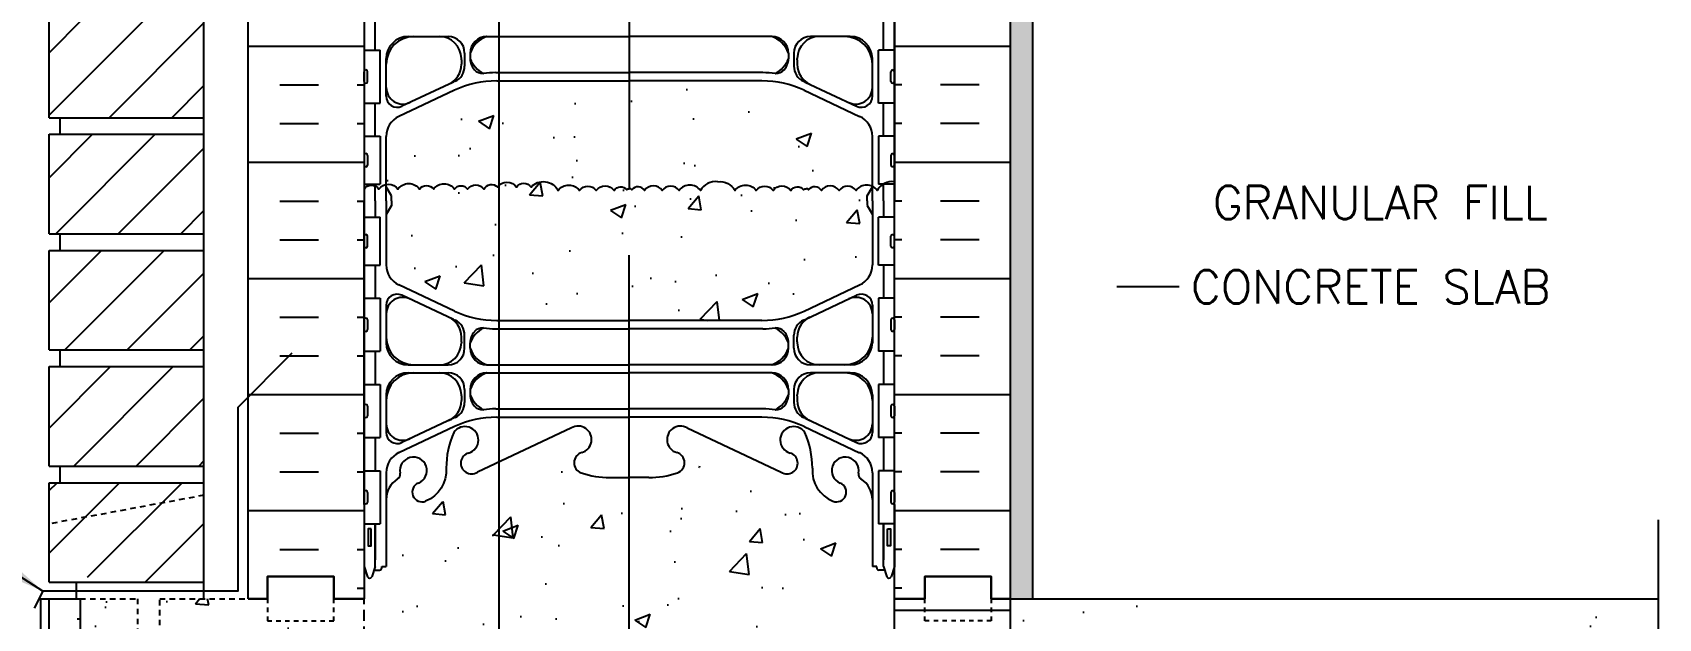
# Model space of a CAD drawing. Header units: inches. Extents: x 43.7 to 99.9, y 14.4 to 88.7.
# Drawn here: x 62.14 to 98.93, y 51.22 to 64.46 of the extents above; entities that cross this region are included whole.
import ezdxf
from ezdxf.enums import TextEntityAlignment as Align

# ---------------------------------------------------------------- set-up
doc = ezdxf.new("R2010")
doc.units = ezdxf.units.IN
doc.header["$MEASUREMENT"] = 0
doc.linetypes.add('DASHED2', pattern=[0.375, 0.25, -0.125])
doc.linetypes.add('HIDDEN2', pattern=[0.1875, 0.125, -0.0625])
for name, color, linetype in [('HATCH', 12, 'Continuous'), ('Hidden2', 12, 'HIDDEN2'), ('line25', 2, 'Continuous'), ('LINE3', 3, 'Continuous'), ('LINE50', 5, 'Continuous'), ('LINE9', 9, 'Continuous'), ('TEXT', 4, 'Continuous'), ('Web_Edge', 9, 'Continuous')]:
    doc.layers.add(name, color=color, linetype=linetype)
doc.styles.add('DIM', font='romans.shx', dxfattribs={"width": 0.7})
doc.styles.add('ROMANS', font='romans.shx', dxfattribs={"height": 1.125})
doc.dimstyles.new('ext_12', dxfattribs={"dimscale": 12, "dimtxt": 0.09375, "dimasz": 0.09375, "dimexe": 0.09375, "dimexo": 0.0625, "dimgap": 0.0625, "dimtad": 1, "dimdec": 1, "dimzin": 3, "dimdsep": 46, "dimlunit": 4, "dimtxsty": 'DIM', "dimcen": 0.09, "dimdle": 0.09375, "dimclrt": 4, "dimadec": 0, "dimazin": 0, "dimtfac": 1, "dimtdec": 1, "dimtmove": 2, "dimatfit": 3, "dimfxl": 0, "dimfrac": 2, "dimtolj": 1, "dimtzin": 0, "dimarcsym": 0})
pattern_1 = [(50, (103.2275, 13.7785), (3.5863, -0.31376), [0.375, -4.125]), (355, (103.2275, 13.7785), (-0.69376, 3.76096), [0.3, -3.3]), (100.4514, (103.5264, 13.7524), (2.89255, 3.4472), [0.3187, -3.50571]), (46.184, (103.2275, 14.7785), (5.3362, -0.8276), [0.5625, -6.1875]), (96.636, (103.672, 14.7095), (4.6733, 4.8706), [0.47805, -5.25856]), (351.184, (103.2275, 14.7785), (4.6733, 4.8706), [0.45, -4.95]), (21, (103.7275, 14.5285), (2.98454, -2.0131), [0.375, -4.125]), (326, (103.7275, 14.5285), (1.21658, 3.62575), [0.3, -3.3]), (71.4514, (103.9762, 14.3608), (4.20111, 1.61265), [0.3187, -3.50571]), (37.5, (103.2275, 13.7785), (0.0608, 1.66447), [0, -3.26, 0, -3.35, 0, -3.3125]), (7.5, (103.2275, 13.7785), (1.31535, 1.97206), [0, -1.91, 0, -3.185, 0, -1.2625]), (327.5, (102.1125, 13.7785), (2.669112, -0.112774), [0, -1.25, 0, -3.9, 0, -5.175]), (317.5, (101.6125, 13.7785), (2.91593, 0.500525), [0, -1.625, 0, -2.59, 0, -3.675])]

msp = doc.modelspace()

# ---------------------------------------------------------------- hatches: boundary and pattern name
h = msp.add_hatch()
h.set_pattern_fill('AR-CONC', color=12, scale=0.02, style=0)
h.set_pattern_definition([(50, (-1155.3733, -55.4044), (3.6436934, -0.318782), [0.381, -4.191]), (355, (-1155.3733, -55.4044), (-0.704857, 3.821133), [0.3048, -3.3528]), (100.451, (-1155.0697, -55.431), (2.93885, 3.502334), [0.3238, -3.5618]), (46.1842, (-1155.3733, -54.3884), (5.421581, -0.840847), [0.5715, -6.2865]), (96.6356, (-1154.9215, -54.4584), (4.748085, 4.948511), [0.4857, -5.3427]), (351.184, (-1155.3733, -54.3884), (4.748092, 4.948502), [0.4572, -5.0292]), (21, (-1154.8653, -54.6424), (3.0322976, -2.0453104), [0.381, -4.191]), (326, (-1154.8653, -54.6424), (1.236041, 3.683759), [0.3048, -3.3528]), (71.4514, (-1154.6127, -54.8128), (4.26833, 1.638457), [0.3238, -3.5618]), (37.5, (-1155.3733, -55.4044), (0.061772, 1.6911008), [0, -3.31216, 0, -3.4036, 0, -3.3655]), (7.5, (-1155.3733, -55.4044), (1.3363933, 2.0036115), [0, -1.94056, 0, -3.23596, 0, -1.2827]), (327.5, (-1156.5062, -55.4044), (2.7118119, -0.1145749), [0, -1.27, 0, -3.9624, 0, -5.2578]), (317.5, (-1157.0142, -55.4044), (2.9625836, 0.50853), [0, -1.651, 0, -2.63144, 0, -3.7338])])
h.paths.add_polyline_path([(85.602, 51.661), (85.602, 48.919), (85.602, 48.661), (98.929, 48.661), (98.929, 51.661)])
h.paths.add_polyline_path([(85.602, 51.661), (84.268, 51.661), (84.268, 48.661), (85.602, 48.661), (85.602, 48.919)])
at = {"layer": 'HATCH'}
h = msp.add_hatch(dxfattribs=at)
h.set_pattern_fill('ANSI31', color=256, scale=8, style=0)
h.set_pattern_definition([(45, (-48.0039, -103.0836), (-0.707107, 0.707107), [])])
h.paths.add_polyline_path([(66.018, 87.661), (62.518, 87.661), (62.518, 86.161), (66.018, 86.161)])
h.paths.add_polyline_path([(66.018, 85.786), (62.518, 85.786), (62.518, 84.748), (65.462, 84.748), (66.018, 84.748)])
h.paths.add_polyline_path([(66.018, 84.748), (65.462, 84.748), (62.518, 84.748), (62.518, 83.536), (66.018, 83.536)])
h.paths.add_polyline_path([(66.018, 83.161), (62.518, 83.161), (62.518, 80.911), (66.018, 80.911)])
h.paths.add_polyline_path([(66.018, 80.536), (62.518, 80.536), (62.518, 78.286), (66.018, 78.286)])
h.paths.add_polyline_path([(66.018, 77.911), (62.518, 77.911), (62.518, 75.661), (66.018, 75.661)])
h.paths.add_polyline_path([(66.018, 75.286), (62.518, 75.286), (62.518, 73.036), (66.018, 73.036)])
h.paths.add_polyline_path([(66.018, 72.661), (62.518, 72.661), (62.518, 70.411), (66.018, 70.411), (66.018, 71.286), (64.018, 71.286), (64.018, 71.536), (66.018, 71.536)])
h.paths.add_polyline_path([(66.018, 70.036), (62.518, 70.036), (62.518, 67.786), (66.018, 67.786)])
h.paths.add_polyline_path([(66.018, 67.411), (62.518, 67.411), (62.518, 65.161), (66.018, 65.161)])
h.paths.add_polyline_path([(66.018, 64.786), (62.518, 64.786), (62.518, 63.365), (65.462, 63.365), (66.018, 63.365)])
h.paths.add_polyline_path([(66.018, 63.365), (65.462, 63.365), (62.518, 63.365), (62.518, 62.536), (66.018, 62.536)])
h.paths.add_polyline_path([(66.018, 62.161), (64.018, 62.161), (62.518, 62.161), (62.518, 59.911), (66.018, 59.911)])
h.paths.add_polyline_path([(66.018, 59.536), (62.518, 59.536), (62.518, 57.286), (66.018, 57.286)])
h.paths.add_polyline_path([(66.018, 56.911), (62.518, 56.911), (62.518, 54.661), (66.018, 54.661)])
h.paths.add_polyline_path([(66.018, 54.286), (62.518, 54.286), (62.518, 52.661), (62.964, 52.399), (63.577, 52.036), (66.018, 52.036)])
h = msp.add_hatch(dxfattribs=at)
h.set_pattern_fill('AR-SAND', color=256, scale=0.25, style=0)
h.set_pattern_definition([(37.5, (109.22753, 13.7785), (-0.0157483, 0.481706), [0, -0.38, 0, -0.425, 0, -0.40625]), (7.5, (109.2275, 13.7785), (0.442444, 0.7055365), [0, -0.205, 0, -0.3425, 0, -0.13125]), (327.5, (108.92003, 13.7785), (0.7785355, 0.0014148), [0, -0.125, 0, -0.45, 0, -0.5875]), (317.5, (108.92, 13.7785), (0.7515317, 0.219419), [0, -0.0625, 0, -0.295, 0, -0.3375])])
h.paths.add_polyline_path([(84.768, 87.661), (84.268, 87.661), (84.268, 69.661), (84.268, 51.661), (84.768, 51.661)])
h = msp.add_hatch(dxfattribs=at)
h.set_pattern_fill('INSUL', color=256, scale=7, style=0)
h.set_pattern_definition([(0, (-2856.5185, -345.3486), (0, 2.625), []), (0, (-2856.5185, -344.4736), (0, 2.625), [0.875, -0.875]), (0, (-2856.5185, -343.5986), (0, 2.625), [0.875, -0.875])])
h.paths.add_polyline_path([(67.018, 51.661), (67.456, 51.661), (67.456, 52.161), (68.956, 52.161), (68.956, 51.661), (69.643, 51.661), (69.643, 69.661), (68.956, 69.661), (68.956, 70.161), (67.456, 70.161), (67.456, 69.661), (67.018, 69.661)])
h = msp.add_hatch(dxfattribs=at)
h.set_pattern_fill('INSUL', color=256, scale=7, style=0)
h.set_pattern_definition([(180, (3007.8047, -345.3486), (0, 2.625), []), (180, (3007.8047, -344.4736), (0, 2.625), [0.875, -0.875]), (180, (3007.8047, -343.5986), (0, 2.625), [0.875, -0.875])])
h.paths.add_polyline_path([(84.268, 51.661), (83.831, 51.661), (83.831, 52.161), (82.331, 52.161), (82.331, 51.661), (81.643, 51.661), (81.643, 69.661), (82.331, 69.661), (82.331, 70.161), (83.831, 70.161), (83.831, 69.661), (84.268, 69.661)])
h = msp.add_hatch(dxfattribs=at)
h.set_pattern_fill('AR-CONC', color=256, scale=0.5, style=0)
h.set_pattern_definition(pattern_1)
h.paths.add_polyline_path([(81.143, 60.349), (81.023, 60.549), (81.023, 60.661), (81.023, 60.773), (81.143, 60.973), (81.143, 62.114, 0.291097), (80.855, 62.567), (79.597, 63.156, 0.109869), (78.643, 63.368), (75.643, 63.368), (75.643, 57.954), (78.643, 57.954, 0.109869), (79.597, 58.166), (80.855, 58.755, 0.291097), (81.143, 59.208)])
h.paths.add_polyline_path([(75.643, 63.368), (72.643, 63.368, 0.109869), (71.689, 63.156), (70.431, 62.567, 0.291097), (70.143, 62.114), (70.143, 60.973), (70.263, 60.773), (70.263, 60.661), (70.263, 60.549), (70.143, 60.349), (70.143, 59.208, 0.291097), (70.431, 58.755), (71.689, 58.166, 0.109869), (72.643, 57.954), (75.643, 57.954)])
h = msp.add_hatch(dxfattribs=at)
h.set_pattern_fill('AR-CONC', color=256, scale=0.5, style=0)
h.set_pattern_definition([(50, (20.6646, -33.1206), (3.5863, -0.31376), [0.375, -4.125]), (355, (20.6646, -33.1206), (-0.69376, 3.76096), [0.3, -3.3]), (100.4514, (20.9635, -33.1467), (2.89255, 3.4472), [0.3187, -3.50571]), (46.184, (20.6646, -32.1206), (5.3362, -0.8276), [0.5625, -6.1875]), (96.6356, (21.1093, -32.1895), (4.67331, 4.8706), [0.47805, -5.25856]), (351.184, (20.6646, -32.1206), (4.6733, 4.8706), [0.45, -4.95]), (21, (21.1646, -32.3706), (2.984535, -2.013094), [0.375, -4.125]), (326, (21.1646, -32.3706), (1.21658, 3.62575), [0.3, -3.3]), (71.4514, (21.4133, -32.5383), (4.20111, 1.61265), [0.3187, -3.50571]), (37.5, (20.6646, -33.1206), (0.0608, 1.66447), [0, -3.26, 0, -3.35, 0, -3.3125]), (7.5, (20.6646, -33.1206), (1.315348, 1.972059), [0, -1.91, 0, -3.185, 0, -1.2625]), (327.5, (19.5496, -33.1206), (2.669112, -0.112774), [0, -1.25, 0, -3.9, 0, -5.175]), (317.5, (19.0496, -33.1206), (2.91593, 0.500525), [0, -1.625, 0, -2.59, 0, -3.675])])
h.paths.add_polyline_path([(74.649, 63.599, -0.00037), (74.643, 63.599, -0.025256), (74.262, 63.617), (74.262, 61.014, -0.25533), (74.513, 60.89, -0.180212), (74.648, 60.983)])
h = msp.add_hatch(dxfattribs=at)
h.set_pattern_fill('AR-CONC', color=256, scale=0.5, style=0)
h.set_pattern_definition(pattern_1)
edge = h.paths.add_edge_path()
edge.add_spline(control_points=[(75.643, 48.921), (76.007, 49.035), (76.727, 49.261), (77.59, 48.132), (78.95, 48.967), (79.836, 49.528), (81.142, 49.792), (80.736, 51.067), (81.363, 51.477), (81.643, 51.661)], knot_values=[0, 0, 0, 0, 1.045997, 2.07067, 3.437907, 4.895321, 5.639021, 6.78548, 7.713103, 7.713103, 7.713103, 7.713103], degree=3, periodic=0)
edge.add_spline(control_points=[(81.643, 51.661), (81.363, 51.844), (80.736, 52.254), (81.142, 53.53), (79.836, 53.794), (78.95, 54.354), (77.59, 55.189), (76.727, 54.061), (76.007, 54.287), (75.643, 54.401)], knot_values=[0, 0, 0, 0, 0.927623, 2.074082, 2.817782, 4.275196, 5.642433, 6.667106, 7.713103, 7.713103, 7.713103, 7.713103], degree=3, periodic=0)
edge.add_line((75.643, 54.401), (75.643, 48.921))
edge = h.paths.add_edge_path()
edge.add_spline(control_points=[(75.643, 54.401), (75.279, 54.287), (74.559, 54.061), (73.696, 55.189), (72.336, 54.354), (71.45, 53.794), (70.145, 53.53), (70.55, 52.254), (69.923, 51.844), (69.643, 51.661)], knot_values=[0, 0, 0, 0, 1.045997, 2.07067, 3.437907, 4.895321, 5.639021, 6.78548, 7.713103, 7.713103, 7.713103, 7.713103], degree=3, periodic=0)
edge.add_spline(control_points=[(69.643, 51.661), (69.923, 51.477), (70.55, 51.067), (70.145, 49.792), (71.45, 49.528), (72.336, 48.967), (73.696, 48.132), (74.559, 49.261), (75.279, 49.035), (75.643, 48.921)], knot_values=[0, 0, 0, 0, 0.927623, 2.074082, 2.817782, 4.275196, 5.642433, 6.667106, 7.713103, 7.713103, 7.713103, 7.713103], degree=3, periodic=0)
edge.add_line((75.643, 48.921), (75.643, 54.401))
h = msp.add_hatch(dxfattribs=at)
h.set_pattern_fill('INSUL', color=256, scale=7, style=0)
h.set_pattern_definition([(180, (3007.8047, -363.3486), (0, 2.625), []), (180, (3007.8047, -362.4736), (0, 2.625), [0.875, -0.875]), (180, (3007.8047, -361.5986), (0, 2.625), [0.875, -0.875])])
h.paths.add_polyline_path([(84.268, 33.661), (83.831, 33.661), (83.831, 34.161), (82.331, 34.161), (82.331, 33.661), (81.643, 33.661), (81.643, 51.661), (82.331, 51.661), (82.331, 52.161), (83.831, 52.161), (83.831, 51.661), (84.268, 51.661)])
h = msp.add_hatch(dxfattribs=at)
h.set_pattern_fill('INSUL', color=256, scale=7, style=0)
h.set_pattern_definition([(0, (-2932.8476, -388.9214), (0, 2.625), []), (0, (-2932.8476, -388.0464), (0, 2.625), [0.875, -0.875]), (0, (-2932.8476, -387.1714), (0, 2.625), [0.875, -0.875])])
h.paths.add_polyline_path([(64.218, 46.661, -0.079579), (63.218, 49.911), (63.218, 51.661), (62.518, 51.661), (62.518, 46.661, 0.131652), (63.188, 44.161), (66.926, 38.011, -0.10438), (67.018, 37.536), (67.018, 33.661), (67.456, 33.661), (67.456, 34.161), (68.956, 34.161), (68.956, 33.661), (69.643, 33.661), (69.643, 36.911), (69.393, 36.911), (69.393, 37.286)])
h = msp.add_hatch(dxfattribs=at)
h.set_pattern_fill('AR-CONC', color=256, scale=0.5, style=0)
h.set_pattern_definition([(50, (103.2275, 13.7785), (3.5863, -0.31376), [0.375, -4.125]), (355, (103.2275, 13.7785), (-0.69376, 3.76096), [0.3, -3.3]), (100.4514, (103.5264, 13.7524), (2.89255, 3.4472), [0.3187, -3.5057]), (46.184, (103.2275, 14.7785), (5.3362, -0.8276), [0.5625, -6.1875]), (96.636, (103.672, 14.7095), (4.6733, 4.8706), [0.47805, -5.25856]), (351.184, (103.2275, 14.7785), (4.6733, 4.8706), [0.45, -4.95]), (21, (103.7275, 14.5285), (2.98454, -2.0131), [0.375, -4.125]), (326, (103.7275, 14.5285), (1.21658, 3.62575), [0.3, -3.3]), (71.4514, (103.9762, 14.3608), (4.20111, 1.61265), [0.3187, -3.5057]), (37.5, (103.2275, 13.7785), (0.0608, 1.66447), [0, -3.26, 0, -3.35, 0, -3.3125]), (7.5, (103.2275, 13.7785), (1.31535, 1.97206), [0, -1.91, 0, -3.185, 0, -1.2625]), (327.5, (102.1125, 13.7785), (2.669112, -0.112774), [0, -1.25, 0, -3.9, 0, -5.175]), (317.5, (101.6125, 13.7785), (2.91593, 0.50052), [0, -1.625, 0, -2.59, 0, -3.675])])
h.paths.add_polyline_path([(69.643, 51.661), (68.956, 51.661), (68.956, 51.161), (67.456, 51.161), (67.456, 51.661), (67.018, 51.661), (66.099, 51.661), (66.127, 51.524), (65.828, 51.545), (65.922, 51.661), (65.018, 51.661), (65.018, 50.161, -1), (64.518, 50.161), (64.518, 51.661), (63.218, 51.661), (63.218, 49.911, 0.079579), (64.218, 46.661), (69.393, 37.286), (69.393, 36.911), (69.643, 36.911)])

# ---------------------------------------------------------------- linework, layer by layer
for p, q in [((65.828, 51.545), (65.922, 51.661)), ((65.828, 51.545), (66.127, 51.524)), ((66.127, 51.524), (66.099, 51.661))]:
    msp.add_line(p, q, dxfattribs=at)
for points in [[(69.641, 60.922, -0.520567), (69.978, 60.922, -0.520567), (70.409, 60.922, -0.520567), (70.895, 60.922, -0.520567), (71.217, 60.922, -0.520567), (71.687, 60.922, -0.520567), (71.985, 60.922, -0.520567), (72.354, 60.922, -0.520567), (72.659, 60.969, -0.520567), (73.091, 60.969, -0.520567), (73.42, 60.969, -0.520567), (74.035, 60.89, -0.520567), (74.513, 60.89, -0.520567), (74.897, 60.89, -0.520567), (75.297, 60.89, -0.520567), (75.587, 60.906, -0.311242), (75.643, 60.927, -0.311242)], [(77.643, 61.088, 0.319567), (77.252, 60.89, 0.520567), (76.773, 60.89, 0.520567), (76.389, 60.89, 0.520567), (75.989, 60.89, 0.520567), (75.699, 60.906, 0.311242), (75.643, 60.927)], [(77.643, 61.088, -0.319567), (78.035, 60.89, -0.520567), (78.513, 60.89, -0.520567), (78.897, 60.89, -0.520567), (79.297, 60.89, -0.520567), (79.587, 60.906, -0.311242), (79.643, 60.927)], [(81.643, 61.088, 0.319567), (81.252, 60.89, 0.520567), (80.773, 60.89, 0.520567), (80.389, 60.89, 0.520567), (79.989, 60.89, 0.520567), (79.699, 60.906, 0.311242), (79.643, 60.927)]]:
    msp.add_lwpolyline(points, format="xyb", dxfattribs=at)
at = {"layer": 'Hidden2'}
for p, q in [((63.218, 51.661), (64.518, 51.661)), ((64.518, 51.661), (64.518, 50.161)), ((65.018, 50.161), (65.018, 51.661)), ((65.018, 51.661), (67.018, 51.661))]:
    msp.add_line(p, q, dxfattribs=at)
at = {"layer": 'Hidden2', "ltscale": 2}
msp.add_line((69.643, 36.911), (69.643, 51.661), dxfattribs=at)
at = {"layer": 'Hidden2'}
msp.add_lwpolyline([(67.018, 51.661), (67.456, 51.661), (67.456, 52.161), (68.956, 52.161), (68.956, 51.661), (69.643, 51.661)], dxfattribs=at)
at = {"layer": 'line25'}
for p, q in [((69.643, 69.661), (69.643, 51.661)), ((81.643, 51.661), (81.643, 69.661)), ((66.018, 62.161), (66.018, 67.411)), ((62.518, 62.536), (62.518, 64.786)), ((69.643, 64.066), (70.008, 64.066)), ((70.008, 62.866), (70.008, 64.066)), ((81.643, 64.066), (81.278, 64.066)), ((81.278, 62.866), (81.278, 64.066)), ((69.643, 63.356), (69.643, 63.576)), ((69.643, 63.521), (69.643, 63.521)), ((69.643, 63.411), (69.643, 63.411)), ((69.683, 63.616), (69.683, 63.616)), ((69.683, 63.316), (69.683, 63.316)), ((69.723, 63.356), (69.723, 63.576)), ((81.563, 63.356), (81.563, 63.576)), ((81.603, 63.616), (81.603, 63.616)), ((81.603, 63.316), (81.603, 63.316)), ((81.643, 63.356), (81.643, 63.576)), ((81.643, 63.521), (81.643, 63.521)), ((81.643, 63.411), (81.643, 63.411)), ((69.643, 62.866), (70.008, 62.866)), ((81.643, 62.866), (81.278, 62.866)), ((62.518, 62.536), (66.018, 62.536)), ((62.768, 62.161), (62.768, 62.536)), ((62.518, 62.161), (66.018, 62.161)), ((62.518, 59.911), (62.518, 62.161)), ((66.018, 51.661), (66.018, 62.161)), ((69.643, 62.116), (70.008, 62.116)), ((70.008, 62.116), (70.008, 61.036)), ((81.643, 62.116), (81.278, 62.116)), ((81.278, 62.116), (81.278, 61.036)), ((69.643, 61.686), (69.643, 61.466)), ((69.643, 61.631), (69.643, 61.631)), ((69.643, 61.521), (69.643, 61.521)), ((69.683, 61.726), (69.683, 61.726)), ((69.723, 61.686), (69.723, 61.466)), ((81.563, 61.686), (81.563, 61.466)), ((81.603, 61.726), (81.603, 61.726)), ((81.643, 61.686), (81.643, 61.466)), ((81.643, 61.631), (81.643, 61.631)), ((81.643, 61.521), (81.643, 61.521)), ((69.683, 61.426), (69.683, 61.426)), ((81.603, 61.426), (81.603, 61.426)), ((69.643, 61.036), (70.008, 61.036)), ((81.643, 61.036), (81.278, 61.036)), ((69.643, 60.286), (70.008, 60.286)), ((70.008, 59.206), (70.008, 60.286)), ((81.643, 60.286), (81.278, 60.286)), ((81.278, 59.206), (81.278, 60.286)), ((62.518, 59.911), (66.018, 59.911)), ((62.768, 59.536), (62.768, 59.911)), ((69.643, 59.636), (69.643, 59.856)), ((69.643, 59.801), (69.643, 59.801)), ((69.643, 59.691), (69.643, 59.691)), ((69.683, 59.896), (69.683, 59.896)), ((69.723, 59.636), (69.723, 59.856)), ((81.563, 59.636), (81.563, 59.856)), ((81.603, 59.896), (81.603, 59.896)), ((81.643, 59.636), (81.643, 59.856)), ((81.643, 59.801), (81.643, 59.801)), ((81.643, 59.691), (81.643, 59.691)), ((62.518, 57.286), (62.518, 59.536)), ((62.518, 59.536), (66.018, 59.536)), ((69.683, 59.596), (69.683, 59.596)), ((81.603, 59.596), (81.603, 59.596)), ((69.643, 59.206), (70.008, 59.206)), ((81.643, 59.206), (81.278, 59.206)), ((69.643, 58.456), (70.008, 58.456)), ((70.008, 58.456), (70.008, 57.256)), ((81.643, 58.456), (81.278, 58.456)), ((81.278, 58.456), (81.278, 57.256)), ((69.643, 57.966), (69.643, 57.746)), ((69.643, 57.911), (69.643, 57.911)), ((69.643, 57.801), (69.643, 57.801)), ((69.683, 58.006), (69.683, 58.006)), ((69.723, 57.966), (69.723, 57.746)), ((81.563, 57.966), (81.563, 57.746)), ((81.603, 58.006), (81.603, 58.006)), ((81.643, 57.966), (81.643, 57.746)), ((81.643, 57.911), (81.643, 57.911)), ((81.643, 57.801), (81.643, 57.801)), ((69.683, 57.706), (69.683, 57.706)), ((81.603, 57.706), (81.603, 57.706)), ((62.518, 57.286), (66.018, 57.286)), ((62.768, 56.911), (62.768, 57.286)), ((69.643, 57.256), (70.008, 57.256)), ((81.643, 57.256), (81.278, 57.256)), ((62.518, 56.911), (66.018, 56.911)), ((62.518, 54.661), (62.518, 56.911)), ((69.643, 56.506), (70.008, 56.506)), ((70.008, 56.506), (70.008, 55.306)), ((81.643, 56.506), (81.278, 56.506)), ((81.278, 56.506), (81.278, 55.306)), ((69.643, 56.016), (69.643, 55.796)), ((69.643, 55.961), (69.643, 55.961)), ((69.723, 56.016), (69.723, 55.796)), ((81.563, 56.016), (81.563, 55.796)), ((81.643, 56.016), (81.643, 55.796)), ((81.643, 55.961), (81.643, 55.961)), ((69.643, 55.851), (69.643, 55.851)), ((69.683, 55.756), (69.683, 55.756)), ((81.603, 55.756), (81.603, 55.756)), ((81.643, 55.851), (81.643, 55.851)), ((69.643, 55.306), (70.008, 55.306)), ((81.643, 55.306), (81.278, 55.306)), ((62.518, 54.661), (66.018, 54.661)), ((62.768, 54.286), (62.768, 54.661)), ((69.643, 54.556), (70.008, 54.556)), ((70.008, 54.556), (70.008, 53.356)), ((81.643, 54.556), (81.278, 54.556)), ((81.278, 54.556), (81.278, 53.356)), ((62.518, 54.286), (66.018, 54.286)), ((62.518, 52.036), (62.518, 54.286)), ((69.683, 54.106), (69.683, 54.106)), ((81.603, 54.106), (81.603, 54.106)), ((69.643, 54.066), (69.643, 53.846)), ((69.643, 54.011), (69.643, 54.011)), ((69.643, 53.901), (69.643, 53.901)), ((69.683, 53.806), (69.683, 53.806)), ((69.723, 54.066), (69.723, 53.846)), ((81.563, 54.066), (81.563, 53.846)), ((81.603, 53.806), (81.603, 53.806)), ((81.643, 54.066), (81.643, 53.846)), ((81.643, 54.011), (81.643, 54.011)), ((81.643, 53.901), (81.643, 53.901)), ((69.643, 53.356), (70.008, 53.356)), ((81.643, 53.356), (81.278, 53.356)), ((62.518, 52.036), (66.018, 52.036)), ((63.134, 51.661), (63.134, 52.036)), ((63.218, 51.661), (63.218, 49.911)), ((81.643, 33.661), (81.643, 51.661))]:
    msp.add_line(p, q, dxfattribs=at)
for centre, start, end in [((69.683, 63.576), 90, 180), ((69.683, 63.356), 180, 270), ((69.683, 63.576), 360, 90), ((69.683, 63.356), 270, 0), ((81.603, 63.576), 90, 180), ((81.603, 63.356), 180, 270), ((81.603, 63.576), 0, 90), ((81.603, 63.356), 270, 0), ((69.683, 61.686), 90, 180), ((69.683, 61.466), 180, 270), ((69.683, 61.686), 0, 90), ((69.683, 61.466), 270, 0), ((81.603, 61.686), 90, 180), ((81.603, 61.466), 180, 270), ((81.603, 61.686), 360, 90), ((81.603, 61.466), 270, 0), ((69.683, 59.856), 90, 180), ((69.683, 59.636), 180, 270), ((69.683, 59.856), 360, 90), ((69.683, 59.636), 270, 0), ((81.603, 59.856), 90, 180), ((81.603, 59.636), 180, 270), ((81.603, 59.856), 0, 90), ((81.603, 59.636), 270, 0), ((69.683, 57.966), 90, 180), ((69.683, 57.966), 0, 90), ((81.603, 57.966), 90, 180), ((81.603, 57.966), 360, 90), ((69.683, 57.746), 180, 270), ((69.683, 57.746), 270, 0), ((81.603, 57.746), 180, 270), ((81.603, 57.746), 270, 0), ((69.683, 56.016), 90, 180), ((69.683, 56.016), 0, 90), ((81.603, 56.016), 90, 180), ((81.603, 56.016), 360, 90), ((69.683, 55.796), 180, 270), ((69.683, 55.796), 270, 0), ((81.603, 55.796), 180, 270), ((81.603, 55.796), 270, 0), ((69.683, 54.066), 90, 180), ((69.683, 54.066), 0, 90), ((81.603, 54.066), 90, 180), ((81.603, 54.066), 360, 90), ((69.683, 53.846), 180, 270), ((69.683, 53.846), 270, 0), ((81.603, 53.846), 180, 270), ((81.603, 53.846), 270, 0)]:
    msp.add_arc(centre, 0.04, start, end, dxfattribs=at)
at = {"layer": 'LINE3'}
for p, q in [((75.645, 60.927), (75.645, 87.661)), ((72.692, 82.925), (72.692, 43.76)), ((75.636, 59.427), (75.636, 32.747))]:
    msp.add_line(p, q, dxfattribs=at)
at = {"layer": 'LINE50'}
for p, q in [((67.018, 51.661), (67.018, 69.661)), ((84.268, 51.661), (84.268, 69.661)), ((84.268, 33.661), (84.268, 51.661)), ((84.268, 51.661), (98.929, 51.661))]:
    msp.add_line(p, q, dxfattribs=at)
for points in [[(67.018, 51.661), (67.456, 51.661), (67.456, 52.161), (68.956, 52.161), (68.956, 51.661), (69.643, 51.661)], [(69.643, 51.661), (68.956, 51.661), (68.956, 52.161), (67.456, 52.161), (67.456, 51.661), (67.018, 51.661)], [(84.268, 51.661), (83.831, 51.661), (83.831, 52.161), (82.331, 52.161), (82.331, 51.661), (81.643, 51.661)], [(81.643, 51.661), (82.331, 51.661), (82.331, 52.161), (83.831, 52.161), (83.831, 51.661), (84.268, 51.661)]]:
    msp.add_lwpolyline(points, dxfattribs=at)
msp.add_lwpolyline([(67.018, 33.661), (67.018, 37.536, 0.10438), (66.926, 38.011), (63.188, 44.161, -0.131652), (62.518, 46.661), (62.518, 51.661), (63.218, 51.661)], format="xyb", dxfattribs=at)
at = {"layer": 'LINE9'}
for p, q in [((84.768, 87.661), (84.768, 51.661)), ((66.784, 55.985), (68.018, 57.22)), ((98.929, 45.487), (98.929, 53.445))]:
    msp.add_line(p, q, dxfattribs=at)
at = {"layer": 'LINE9', "linetype": 'DASHED2', "ltscale": 0.5}
msp.add_line((66.018, 54.002), (62.518, 53.354), dxfattribs=at)
at = {"layer": 'LINE9'}
msp.add_lwpolyline([(66.784, 55.985), (66.784, 51.835), (62.374, 51.835), (62.175, 51.447)], dxfattribs=at)
at = {"layer": 'LINE9', "linetype": 'Continuous'}
msp.add_lwpolyline([(66.831, 33.661), (66.831, 37.537, 0.101377), (66.758, 37.926), (63.027, 44.065, -0.131757), (62.331, 46.661), (62.331, 51.661), (62.518, 51.661)], format="xyb", dxfattribs=at)
at = {"layer": 'LINE9', "linetype": 'DASHED2', "ltscale": 0.15}
for points in [[(67.456, 51.661), (67.456, 51.661), (67.456, 51.161), (68.956, 51.161), (68.956, 51.661), (68.956, 51.661)], [(83.831, 51.661), (83.831, 51.661), (83.831, 51.161), (82.331, 51.161), (82.331, 51.661), (82.331, 51.661)]]:
    msp.add_lwpolyline(points, dxfattribs=at)
at = {"layer": 'TEXT'}
msp.add_line((88.085, 58.712), (86.675, 58.712), dxfattribs=at)
for points in [[(85.602, 45.267, 0, 0.36, 0), (85.602, 46.347, 0, 0, 0), (85.602, 60.676, 0, 0, 0), (88.546, 60.676, 0, 0, 0)], [(86.675, 51.42, 0, 0.36, 0), (86.675, 52.5, 0, 0, 0), (86.675, 58.712, 0, 0, 0)]]:
    msp.add_lwpolyline(points, format="xyseb", dxfattribs=at)
at = {"layer": 'Web_Edge'}
for p, q in [((70.643, 64.372), (71.543, 64.372)), ((72.418, 64.372), (75.643, 64.372)), ((78.868, 64.372), (75.643, 64.372)), ((80.643, 64.372), (79.743, 64.372)), ((70.143, 63.024), (70.143, 63.872)), ((71.843, 63.849), (71.843, 63.872)), ((71.843, 63.849), (71.843, 63.745)), ((71.918, 63.997), (71.918, 63.7)), ((72.043, 63.997), (72.043, 63.883)), ((72.043, 63.997), (72.043, 63.871)), ((79.243, 63.997), (79.243, 63.871)), ((79.243, 63.997), (79.243, 63.883)), ((79.368, 63.997), (79.368, 63.7)), ((79.443, 63.849), (79.443, 63.872)), ((79.443, 63.849), (79.443, 63.745)), ((81.143, 63.024), (81.143, 63.872)), ((71.666, 63.344), (70.499, 62.797)), ((72.62, 63.556), (75.643, 63.556)), ((72.643, 63.368), (75.643, 63.368)), ((78.666, 63.556), (75.643, 63.556)), ((78.643, 63.368), (75.643, 63.368)), ((79.62, 63.344), (80.787, 62.797)), ((71.689, 63.156), (70.431, 62.567)), ((79.597, 63.156), (80.855, 62.567)), ((70.143, 60.661), (70.143, 62.114)), ((81.143, 60.661), (81.143, 62.114)), ((70.263, 60.773), (70.143, 60.973)), ((70.263, 60.773), (70.143, 60.973)), ((70.263, 60.661), (70.263, 60.773)), ((70.263, 60.661), (70.263, 60.773)), ((81.023, 60.773), (81.143, 60.973)), ((81.023, 60.773), (81.143, 60.973)), ((81.023, 60.661), (81.023, 60.773)), ((81.023, 60.661), (81.023, 60.773)), ((70.143, 60.661), (70.143, 59.208)), ((70.263, 60.549), (70.143, 60.349)), ((70.263, 60.549), (70.143, 60.349)), ((70.263, 60.661), (70.263, 60.549)), ((70.263, 60.661), (70.263, 60.549)), ((81.023, 60.661), (81.023, 60.549)), ((81.023, 60.661), (81.023, 60.549)), ((81.023, 60.549), (81.143, 60.349)), ((81.023, 60.549), (81.143, 60.349)), ((81.143, 60.661), (81.143, 59.208)), ((71.689, 58.166), (70.431, 58.755)), ((71.666, 57.978), (70.499, 58.524)), ((79.597, 58.166), (80.855, 58.755)), ((79.62, 57.978), (80.787, 58.524)), ((70.143, 58.298), (70.143, 57.45)), ((81.143, 58.298), (81.143, 57.45)), ((72.619, 57.766), (75.643, 57.766)), ((72.643, 57.954), (75.643, 57.954)), ((78.643, 57.954), (75.643, 57.954)), ((78.667, 57.766), (75.643, 57.766)), ((71.843, 57.473), (71.843, 57.577)), ((71.843, 57.473), (71.843, 57.45)), ((71.918, 57.325), (71.918, 57.622)), ((72.043, 57.324), (72.043, 57.45)), ((79.243, 57.324), (79.243, 57.45)), ((79.368, 57.325), (79.368, 57.622)), ((79.443, 57.473), (79.443, 57.577)), ((79.443, 57.473), (79.443, 57.45)), ((70.643, 56.95), (71.543, 56.95)), ((70.643, 56.77), (71.543, 56.77)), ((72.418, 56.949), (75.643, 56.949)), ((72.418, 56.769), (75.643, 56.769)), ((78.868, 56.949), (75.643, 56.949)), ((78.868, 56.769), (75.643, 56.769)), ((80.643, 56.95), (79.743, 56.95)), ((80.643, 56.77), (79.743, 56.77)), ((71.918, 56.395), (71.918, 56.098)), ((72.043, 56.394), (72.043, 56.269)), ((72.043, 56.394), (72.043, 56.281)), ((79.243, 56.394), (79.243, 56.281)), ((79.243, 56.394), (79.243, 56.269)), ((79.368, 56.395), (79.368, 56.098)), ((70.143, 56.27), (70.143, 55.421)), ((71.843, 56.246), (71.843, 56.27)), ((71.843, 56.246), (71.843, 56.142)), ((72.62, 55.953), (75.643, 55.953)), ((78.666, 55.953), (75.643, 55.953)), ((79.443, 56.246), (79.443, 56.27)), ((79.443, 56.246), (79.443, 56.142)), ((81.143, 56.27), (81.143, 55.421)), ((71.689, 55.553), (70.431, 54.964)), ((71.665, 55.741), (70.499, 55.195)), ((72.643, 55.765), (75.643, 55.765)), ((78.643, 55.765), (75.643, 55.765)), ((79.597, 55.553), (80.855, 54.964)), ((79.621, 55.741), (80.787, 55.195)), ((74.333, 55.525), (72.206, 54.525)), ((76.953, 55.525), (79.081, 54.525)), ((70.143, 54.512), (70.143, 52.39)), ((81.143, 54.512), (81.143, 52.39)), ((75.204, 54.401), (75.643, 54.401)), ((76.082, 54.401), (75.643, 54.401)), ((69.893, 52.39), (69.893, 53.356)), ((81.393, 52.39), (81.393, 53.356)), ((69.643, 52.39), (69.718, 52.16)), ((69.893, 52.39), (69.818, 52.16)), ((69.867, 52.31), (69.993, 52.31)), ((70.043, 52.39), (70.143, 52.39)), ((70.043, 52.36), (70.043, 52.39)), ((70.043, 52.36), (70.043, 52.36)), ((81.243, 52.39), (81.143, 52.39)), ((81.243, 52.36), (81.243, 52.39)), ((81.243, 52.36), (81.243, 52.36)), ((81.419, 52.31), (81.293, 52.31)), ((81.393, 52.39), (81.468, 52.16)), ((81.643, 52.39), (81.568, 52.16))]:
    msp.add_line(p, q, dxfattribs=at)
for points in [[(69.643, 67.532), (69.643, 60.661)], [(81.643, 67.532), (81.643, 60.661)], [(69.893, 64.066), (69.893, 64.822)], [(81.393, 64.066), (81.393, 64.816)], [(69.893, 62.116), (69.893, 62.875)], [(81.393, 62.116), (81.393, 62.866)], [(69.893, 60.661), (69.893, 61.045)], [(81.393, 60.661), (81.393, 61.036)], [(69.643, 53.79), (69.643, 60.661)], [(69.893, 60.661), (69.893, 60.286)], [(81.393, 60.661), (81.393, 60.286)], [(81.643, 53.79), (81.643, 60.661)], [(69.893, 59.206), (69.893, 58.456)], [(81.393, 59.206), (81.393, 58.456)], [(69.893, 57.256), (69.893, 56.506)], [(81.393, 57.256), (81.393, 56.506)], [(69.893, 55.306), (69.893, 54.556)], [(81.393, 55.306), (81.393, 54.556)], [(69.643, 53.79), (69.643, 52.39)], [(81.643, 53.79), (81.643, 52.39)], [(69.893, 53.356), (69.893, 52.54)], [(81.393, 53.356), (81.393, 52.54)]]:
    msp.add_lwpolyline(points, dxfattribs=at)
for points in [[(71.501, 54.611, -0.325312), (71.035, 53.869)], [(79.785, 54.611, 0.325312), (80.251, 53.869)]]:
    msp.add_lwpolyline(points, format="xyb", dxfattribs=at)
for points in [[(69.803, 53.24), (69.733, 53.24), (69.733, 52.86), (69.803, 52.86)], [(81.483, 53.24), (81.553, 53.24), (81.553, 52.86), (81.483, 52.86)]]:
    msp.add_lwpolyline(points, close=True, dxfattribs=at)
for centre, radius, start, end in [((70.768, 63.747), 0.625, 90, 180), ((70.643, 63.872), 0.5, 90, 180), ((71.343, 63.872), 0.5, 0, 90), ((71.543, 63.997), 0.375, 360, 90), ((72.625, 63.791), 0.617, 109.6458, 160.4318), ((72.418, 63.997), 0.375, 90, 180), ((78.868, 63.997), 0.375, 360, 90), ((78.661, 63.791), 0.617, 19.5682, 70.3542), ((79.743, 63.997), 0.375, 90, 180), ((79.943, 63.872), 0.5, 90, 180), ((80.518, 63.747), 0.625, 360, 90), ((80.643, 63.872), 0.5, 0, 90), ((71.343, 63.745), 0.5, 295.0796, 360), ((71.542, 63.7), 0.376, 295.187, 359.9509), ((72.626, 64.094), 0.624, 200.9119, 242.8949), ((72.419, 63.872), 0.376, 180.0491, 221.6135), ((78.66, 64.094), 0.624, 297.1051, 339.0881), ((78.867, 63.872), 0.376, 318.3865, 359.9509), ((79.744, 63.7), 0.376, 180.0491, 244.813), ((79.943, 63.745), 0.5, 180, 244.9204), ((72.62, 61.306), 2.25, 114.0752, 115.0796), ((72.643, 61.118), 2.25, 90, 115.0796), ((72.325, 63.788), 0.25, 221.6135, 273.8988), ((72.62, 61.306), 2.25, 90, 97.097), ((78.643, 61.118), 2.25, 64.9204, 90), ((78.666, 61.306), 2.25, 82.903, 90), ((78.961, 63.788), 0.25, 266.1012, 318.3865), ((78.666, 61.306), 2.25, 64.9204, 65.9248), ((70.518, 63.22), 0.375, 180, 295.0796), ((70.393, 63.024), 0.25, 180, 295.0796), ((80.768, 63.22), 0.375, 244.9204, 360), ((80.893, 63.024), 0.25, 244.9204, 0), ((70.643, 62.114), 0.5, 115.0796, 180), ((80.643, 62.114), 0.5, 0, 64.9204), ((70.643, 59.208), 0.5, 180, 244.9204), ((80.643, 59.208), 0.5, 295.0796, 360), ((70.393, 58.298), 0.25, 64.9204, 180), ((80.893, 58.298), 0.25, 360, 115.0796), ((70.518, 58.101), 0.375, 64.9204, 180), ((72.643, 60.204), 2.25, 244.9204, 270), ((78.643, 60.204), 2.25, 270, 295.0796), ((80.768, 58.101), 0.375, 0, 115.0796), ((71.343, 57.577), 0.5, 0, 64.9204), ((72.62, 60.016), 2.25, 244.9204, 245.9248), ((71.542, 57.621), 0.376, 0.0491, 64.813), ((72.626, 57.227), 0.624, 117.0966, 159.0881), ((72.325, 57.534), 0.25, 86.1209, 138.3704), ((72.619, 60.016), 2.25, 262.9228, 270), ((78.667, 60.016), 2.25, 270, 277.0772), ((78.961, 57.534), 0.25, 41.6296, 93.8791), ((78.66, 57.227), 0.624, 20.9119, 62.9034), ((79.744, 57.621), 0.376, 115.187, 179.9509), ((79.943, 57.577), 0.5, 115.0796, 180), ((78.666, 60.016), 2.25, 294.0752, 295.0796), ((70.768, 57.575), 0.625, 180, 270), ((70.643, 57.45), 0.5, 180, 270), ((71.343, 57.45), 0.5, 270, 0), ((72.419, 57.45), 0.376, 138.3704, 179.9486), ((78.867, 57.45), 0.376, 0.0514, 41.6296), ((79.943, 57.45), 0.5, 180, 270), ((80.518, 57.575), 0.625, 270, 0), ((80.643, 57.45), 0.5, 270, 360), ((71.543, 57.325), 0.375, 270, 0), ((72.418, 57.324), 0.375, 180, 270), ((72.625, 57.531), 0.617, 199.5682, 250.4318), ((78.661, 57.531), 0.617, 289.5682, 340.4318), ((78.868, 57.324), 0.375, 270, 0), ((79.743, 57.325), 0.375, 180, 270), ((70.643, 56.27), 0.5, 90, 180), ((70.768, 56.145), 0.625, 90, 180), ((71.343, 56.27), 0.5, 0, 90), ((71.543, 56.395), 0.375, 360, 90), ((72.418, 56.394), 0.375, 90, 180), ((72.625, 56.188), 0.617, 109.6458, 160.4318), ((78.868, 56.394), 0.375, 360, 90), ((78.661, 56.188), 0.617, 19.5682, 70.3542), ((79.743, 56.395), 0.375, 90, 180), ((79.943, 56.27), 0.5, 90, 180), ((80.518, 56.145), 0.625, 360, 90), ((80.643, 56.27), 0.5, 360, 90), ((71.343, 56.142), 0.5, 295.0796, 360), ((71.542, 56.098), 0.376, 295.1919, 359.9486), ((72.419, 56.269), 0.376, 180.0491, 221.6135), ((72.626, 56.491), 0.624, 200.9119, 242.8949), ((72.325, 56.185), 0.25, 221.6135, 273.8988), ((72.62, 53.703), 2.25, 90, 97.097), ((78.666, 53.703), 2.25, 82.903, 90), ((78.66, 56.491), 0.624, 297.1051, 339.0881), ((78.961, 56.185), 0.25, 266.1012, 318.3865), ((78.867, 56.269), 0.376, 318.3865, 359.9509), ((79.744, 56.098), 0.376, 180.0514, 244.8081), ((79.943, 56.142), 0.5, 180, 244.9204), ((70.518, 55.618), 0.375, 180, 295.0796), ((72.619, 53.703), 2.25, 114.0524, 115.0796), ((71.925, 55.249), 0.305, 285.7253, 145.3297), ((72.643, 53.515), 2.25, 90, 115.0796), ((74.485, 55.26), 0.305, 285.7253, 120), ((76.801, 55.26), 0.305, 60, 254.2747), ((78.643, 53.515), 2.25, 64.9204, 90), ((79.362, 55.249), 0.305, 34.6703, 254.2747), ((78.667, 53.703), 2.25, 64.9204, 65.9476), ((80.768, 55.618), 0.375, 244.9204, 360), ((70.393, 55.421), 0.25, 180, 295.0796), ((73.501, 54.611), 2, 156.0362, 179.9854), ((77.785, 54.611), 2, 0.0146, 23.9638), ((80.893, 55.421), 0.25, 244.9204, 360), ((70.643, 54.512), 0.5, 115.0796, 180), ((70.758, 54.561), 0.305, 291.8037, 191.0944), ((72.072, 54.725), 0.24, 105.7253, 303.75), ((74.633, 54.736), 0.24, 105.7253, 251.077), ((76.653, 54.736), 0.24, 288.923, 74.2747), ((79.214, 54.725), 0.24, 236.25, 74.2747), ((80.528, 54.561), 0.305, 348.9056, 248.1963), ((80.643, 54.512), 0.5, 360, 64.9204), ((70.336, 54.478), 0.125, 301.9268, 11.0944), ((75.204, 56.401), 2, 251.077, 270), ((76.082, 56.401), 2, 270, 288.923), ((80.95, 54.478), 0.125, 168.9056, 238.0732), ((70.693, 53.905), 0.55, 121.9268, 180), ((70.953, 54.073), 0.22, 111.8037, 291.8037), ((80.333, 54.073), 0.22, 248.1963, 68.1963), ((80.593, 53.905), 0.55, 360, 58.0732), ((69.993, 52.36), 0.05, 270, 0), ((81.293, 52.36), 0.05, 180, 270), ((69.768, 52.186), 0.0567, 208.0725, 331.9275), ((81.518, 52.186), 0.0567, 208.0725, 331.9275)]:
    msp.add_arc(centre, radius, start, end, dxfattribs=at)

# ---------------------------------------------------------------- texts
at = {"layer": 'TEXT', "style": 'ROMANS'}
for s, p in [(' GRANULAR FILL', (88.33, 60.621)), (' CONCRETE SLAB', (87.838, 58.712))]:
    msp.add_text(s, height=0.75, dxfattribs=at).set_placement(p, align=Align.MIDDLE_LEFT)

# ---------------------------------------------------------------- leaders
at = {"layer": 'TEXT'}
msp.add_leader([(62.374, 51.835), (55.375, 56.318), (52.625, 56.318)], dimstyle='ext_12', override={"dimgap": 0.0625, "dimtad": 0}, dxfattribs=at)

doc.saveas('drawing.dxf')
